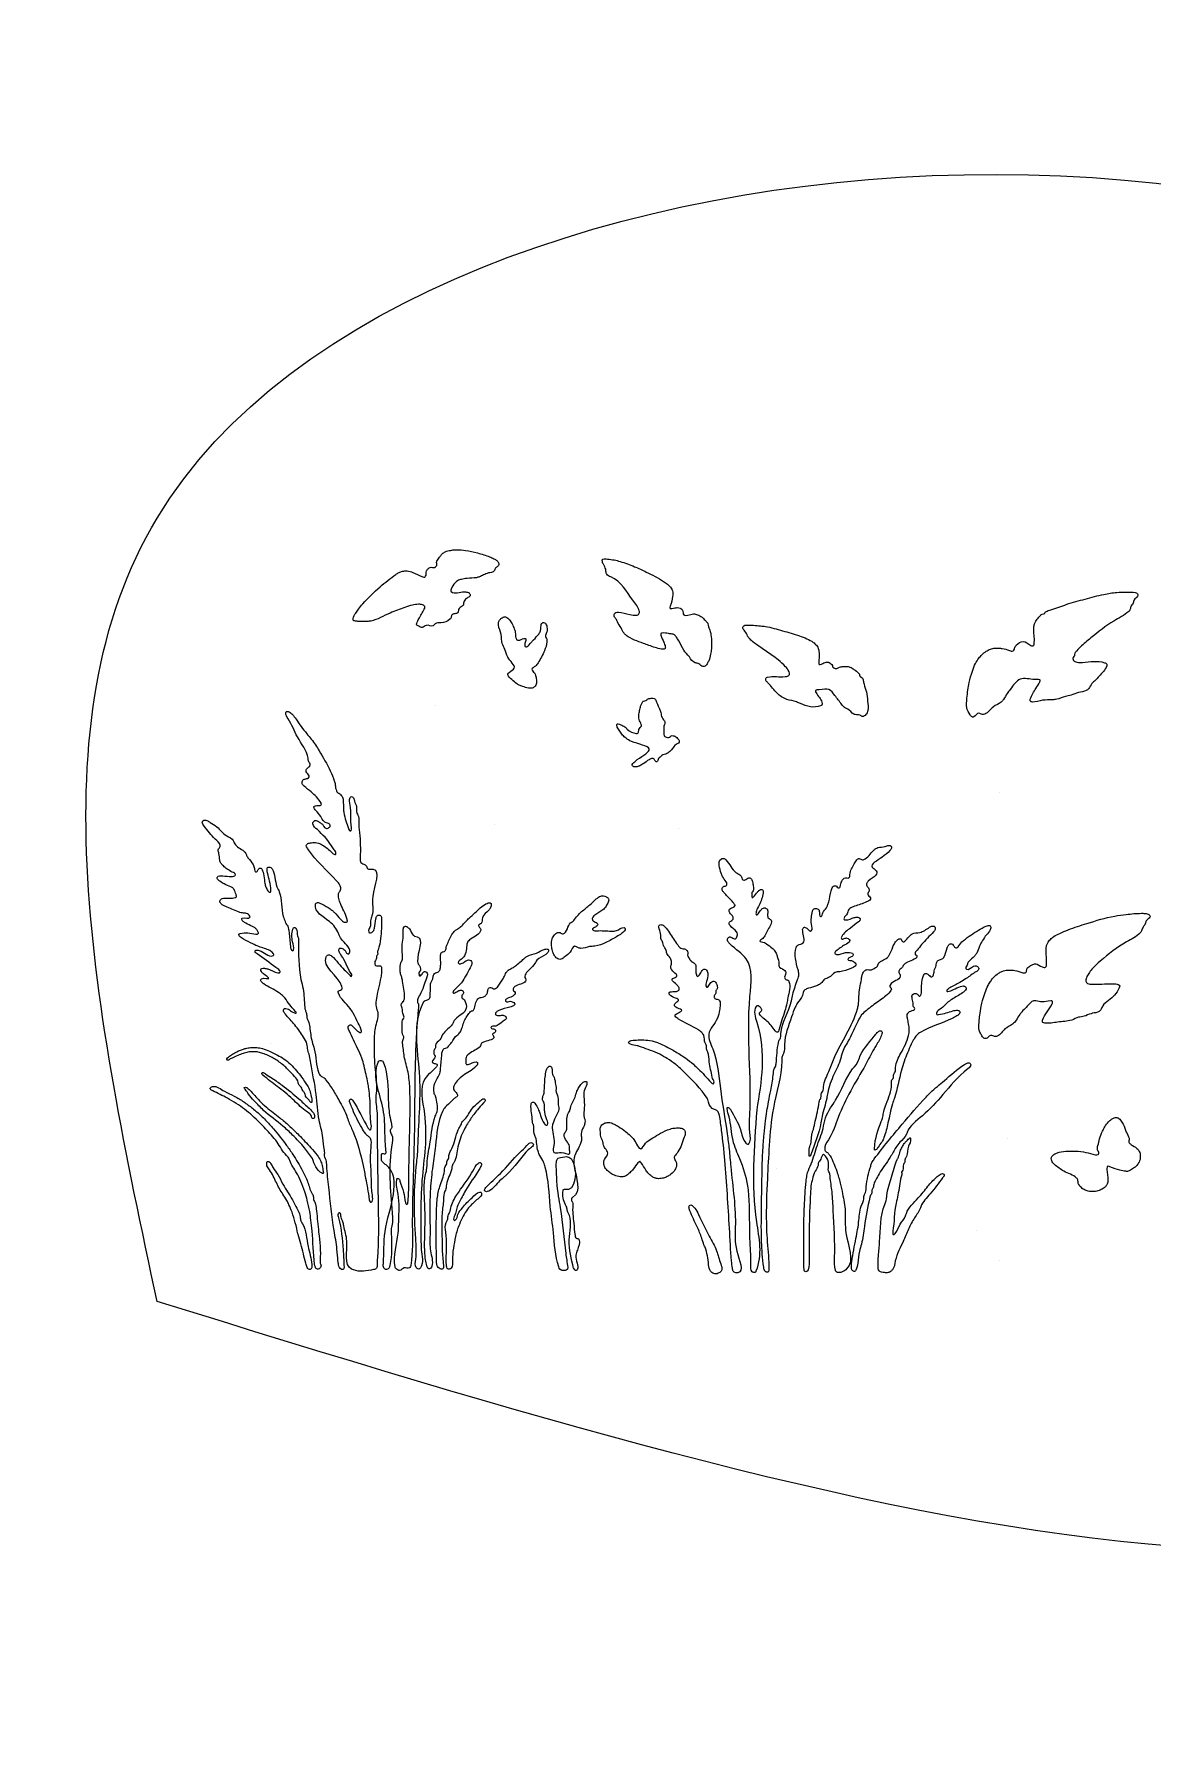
# Model space of a CAD drawing. Header units: millimetres. Extents: x -141 to 2070, y -496 to 1456.
# Drawn here: x -141 to 1143, y -496 to 1456 of the extents above; entities that cross this region are included whole.
import ezdxf

# ---------------------------------------------------------------- set-up
doc = ezdxf.new("R2010")
doc.units = ezdxf.units.MM

msp = doc.modelspace()

# ---------------------------------------------------------------- linework, layer by layer
for points in [[(320.1, 684.5), (320.1, 684.5)], [(968, 584.9), (968, 584.9)], [(387.7, 548.4), (387.7, 548.4)], [(599, 543.3), (599, 543.3)], [(130.8, 296), (130.8, 296)], [(977.5, 186.8), (977.5, 186.8)], [(711.4, 152.3), (711.4, 152.3)], [(941.4, 81.5), (941.4, 81.5)], [(968.2, 47.4), (968.2, 47.4)]]:
    msp.add_lwpolyline(points, close=True)
for points in [[(0, 0), (1900, 0), (1900, 900), (0, 900), (0, 0)], [(300.9, 784.2), (298.3, 779), (298.1, 777.7), (300.8, 775.6), (304.7, 774.2), (309.3, 776.7), (317.2, 776.3), (319.6, 778.6), (326.3, 779.7), (336.5, 783.7), (337.5, 784.8), (338.4, 788.1), (339.1, 789), (340.1, 789.6), (344.2, 790.5), (345.1, 791.2), (347.1, 796.1), (351.6, 799.7), (352.3, 803.3), (353.6, 805.8), (355.4, 807.5), (359, 809.8), (359.9, 811.2), (359.8, 812.3), (359.1, 813.4), (358.1, 814.3), (356.6, 814.8), (352.7, 815.2), (337.9, 815.6), (337.4, 816.2), (337.5, 817), (342.8, 826.1), (345, 827.9), (349.9, 829.5), (356.1, 830.7), (366.9, 831.5), (370.5, 832.5), (375.1, 834.6), (380.7, 836.9), (384.2, 837.6), (387.5, 839.7), (388.6, 842.3), (391.7, 844.7), (392.7, 846.6), (392.3, 848.7), (390.4, 851.1), (387.1, 853.3), (382.1, 855.5), (368.3, 859.9), (354.4, 862.8), (344.4, 863.5), (340, 863.3), (334.1, 862.2), (331.1, 861.2), (327.7, 858.9), (325.1, 856), (322.2, 851.5), (321.2, 849.1), (321.5, 846.2), (320.8, 844.6), (318.7, 843.3), (313.9, 843.3), (311.4, 841.8), (309.6, 839.2), (308.6, 833.1), (307.7, 832.2), (305.3, 832.4), (293.8, 837.6), (287.4, 839.3), (282.1, 838.9), (278, 837.4), (274.3, 835.2), (265, 828.3), (256.3, 821), (236.3, 801.4), (231.3, 795.4), (228.3, 790.9), (225.3, 784.4), (225.4, 782.5), (226.9, 781.8), (230.8, 781.3), (241.5, 781.2), (245.6, 781.7), (267.7, 790.9), (284.6, 797.3), (293.4, 800), (300.2, 800.9), (305.1, 800.3), (306.9, 799.3), (307.8, 797.7), (307, 795.3), (300.9, 784.2)], [(582.1, 757.3), (578.8, 765.4), (578.6, 766.8), (579.1, 767.5), (580.4, 767.9), (587.6, 767.3), (591.6, 766.7), (594.3, 765.9), (596.6, 763.2), (599.5, 758.9), (605, 748.2), (611.5, 740.4), (618.2, 733.7), (622.5, 732.4), (627.1, 729.4), (628.5, 729.3), (631.9, 732.5), (633.8, 736), (636, 743.6), (636.9, 749.7), (637.1, 756.7), (636.3, 765.8), (635.6, 769.6), (633.5, 775.2), (632.8, 778.6), (632.3, 779.6), (629.5, 782.8), (626.1, 786), (620.9, 788.9), (616.3, 789.8), (605, 788.8), (603.5, 794.1), (602.7, 795.3), (600.9, 796.5), (597.7, 797.1), (591.4, 796.1), (589.4, 796.2), (589.6, 798.9), (592.3, 809.7), (592.5, 813.3), (592.1, 816.3), (591.4, 818.1), (590, 820.4), (586.3, 824), (582, 827.1), (561.9, 838), (548.5, 844.1), (540.3, 847.3), (532, 850.1), (525.2, 851.8), (517.4, 852.9), (512.3, 852.8), (511.5, 852.1), (511.4, 851.1), (512.8, 846.9), (515.4, 841.1), (516.1, 836.5), (516.6, 835.4), (521.3, 832.4), (546.7, 805.5), (551.1, 799.5), (554, 793.4), (554.2, 791.6), (553.6, 790), (552.3, 788.9), (550.6, 788.4), (543, 789.1), (530, 791.8), (526.9, 791.3), (525.4, 790), (525, 788.4), (525.5, 786.3), (527.7, 783.5), (528.9, 780.8), (533.3, 773.7), (536.5, 767.6), (539.1, 765.2), (558.7, 756), (565.1, 753.7), (579.4, 749.4), (582.1, 749.3), (583.2, 749.8), (583.9, 750.8), (583.9, 752.3), (582.1, 757.3)], [(1066.2, 806.9), (1045, 800.9), (1026.7, 794.5), (1021, 792.4), (1020.3, 791.8), (1019.7, 790.3), (1016.9, 789.6), (1014.2, 787.4), (1010.1, 782.7), (1008.7, 780.1), (1007.5, 776.6), (1007.1, 772), (1007.8, 756.4), (1007.6, 755), (1006.5, 753.3), (1005.4, 753), (1003.6, 753.7), (994.9, 758.2), (987.1, 753.9), (985.8, 752.4), (984.4, 748.3), (983.3, 747.3), (979.2, 747.9), (970.9, 750.1), (966.6, 750.6), (962.8, 750.6), (957.3, 749.4), (952.4, 746.9), (947.7, 743.1), (944.1, 738.9), (940.3, 733), (936.6, 724), (933, 711), (931.4, 702.5), (930.4, 692.9), (930.2, 682.1), (934.1, 673.9), (936.2, 671.7), (937.2, 671.3), (938.2, 671.6), (944.1, 675.8), (948.3, 674.3), (950.8, 674.7), (960.8, 683.2), (969.7, 688.6), (972.4, 691.6), (976.6, 698.6), (980.1, 703.2), (991.7, 714.9), (1008, 714.5), (1014, 714), (1014.6, 713.7), (1014.1, 711.7), (1009.7, 704.3), (1003.2, 691.9), (1003, 690.5), (1003.3, 689.6), (1004.2, 688.9), (1005.6, 688.6), (1017.3, 690.6), (1028.4, 691.2), (1033.5, 691.8), (1043.5, 694.9), (1050.1, 696.4), (1058.5, 699.5), (1067.4, 701.9), (1069.9, 703.7), (1074, 710.1), (1077.7, 713.4), (1082.1, 718.3), (1091, 730.1), (1091.2, 732), (1090, 733.1), (1088.4, 733.8), (1063, 734.1), (1054.5, 735), (1052.9, 736.3), (1052, 738.5), (1052.3, 739.8), (1053.8, 741.7), (1054.3, 744.6), (1055.2, 746.1), (1060.5, 751.8), (1072.6, 762.2), (1099.1, 781.7), (1116.2, 792.8), (1117.6, 794.4), (1118.6, 798), (1121.3, 802.3), (1122.4, 806.2), (1126.5, 810.2), (1126.8, 812.1), (1125.5, 813.7), (1123.7, 814.4), (1113.6, 814.9), (1102.6, 814.5), (1087.6, 812.3), (1066.2, 806.9)], [(431.1, 758.5), (429.7, 757), (425.1, 752.3), (424.1, 752), (423, 752.4), (422.5, 753.1), (422.4, 754.7), (423.7, 759.2), (423.5, 761.1), (422.3, 761.8), (421.4, 761.7), (415, 759.6), (413.5, 760), (412.8, 760.7), (412.2, 762.3), (411.6, 768.4), (409.8, 774.1), (407.2, 779.7), (403.8, 784.2), (401.8, 785.9), (398.9, 786.4), (396.6, 785.5), (393.8, 783.2), (392.3, 780.2), (392.2, 777.2), (395.4, 766.1), (396.6, 755.9), (399.7, 749.1), (402.9, 740.1), (410.3, 727.6), (404.6, 722.7), (403.1, 720.8), (403.1, 720), (407.7, 714.4), (413.3, 709.4), (416.1, 707.9), (420.1, 706.5), (426.6, 704.7), (429, 704.5), (431.1, 704.7), (432.9, 705.6), (434.5, 707), (435.7, 709.1), (435.9, 714.3), (434.9, 719.1), (433.5, 722), (430.5, 726.2), (434.8, 729.9), (437.7, 733.5), (445.1, 747.6), (447.9, 757.7), (447.7, 760.9), (446.1, 764.2), (447.6, 768.4), (447.9, 774.7), (447.2, 777.5), (446.1, 779.1), (444.1, 779.9), (442.3, 779.4), (441.4, 777.8), (440.9, 772.3), (439.6, 768.5), (437.2, 765.1), (431.1, 758.5)], [(693.5, 751.4), (706.8, 742.2), (713.5, 737.1), (722, 729.2), (723.9, 727.1), (725.6, 724.4), (726.4, 721.8), (726.4, 720.3), (725.8, 719.2), (724.4, 718.5), (721.5, 717.9), (701.4, 717.3), (700.1, 716.8), (699.3, 715.6), (699.5, 713.5), (701.8, 710.6), (712.5, 698.7), (717.2, 694.7), (723.6, 691.7), (734.5, 688.7), (739.1, 686.8), (762.3, 684.3), (763.7, 685.2), (764, 687), (757.8, 698.1), (756.4, 701.8), (760.8, 702.6), (771.9, 702.9), (778.7, 696.2), (786.4, 686.1), (790.9, 681.6), (793.4, 680.6), (800.5, 674.7), (802.1, 674.2), (807.2, 673.6), (808.2, 673.3), (809.4, 672.2), (810.6, 672), (812.5, 672.6), (814.3, 674.2), (815.6, 676.3), (816.6, 679), (816.3, 689.6), (814.9, 700.2), (812.2, 709.2), (808.6, 717.5), (807.3, 718.3), (806.8, 720.5), (806.1, 721.5), (800.6, 726.1), (796, 728.7), (791.7, 729.5), (786.2, 729.2), (783.9, 728.7), (781.1, 727.2), (779, 727.3), (776.4, 728.7), (775.8, 730.6), (774.2, 732.5), (770.1, 734.6), (768.7, 734.4), (763.5, 732.3), (760.7, 731.7), (760.2, 734.9), (759.6, 750.1), (759, 751.6), (757.4, 753.9), (753.9, 757.2), (746.5, 761.3), (738, 764.6), (718.6, 770.5), (698.9, 775.4), (693.3, 776.1), (676.8, 776.9), (674, 776.2), (673.1, 774.8), (673.4, 772.2), (675.4, 770), (678.5, 764.2), (680.3, 761.7), (684.3, 757.9), (693.5, 751.4)], [(551.7, 622.6), (547.8, 619.1), (546, 616.7), (546.1, 615.4), (547.2, 614.5), (548.6, 614.1), (551.4, 614.3), (554.7, 615.5), (558.5, 617.7), (565.3, 622.4), (568.1, 623.7), (569.3, 623.9), (570.6, 623.5), (572.6, 620.6), (574.3, 620), (574.9, 620.5), (575.6, 622.6), (579, 626.3), (581.1, 627.9), (584.3, 628.7), (588, 631.1), (591.9, 634.7), (594.9, 639), (599.7, 642.7), (599.8, 644.3), (599, 645.7), (597.1, 647.8), (594.9, 649.3), (593, 649.9), (590.8, 649.9), (588.7, 648.3), (586.4, 648), (584, 648.7), (582.7, 649.9), (582.3, 651.4), (582.2, 657.5), (582.6, 661.9), (583.5, 665.3), (582.8, 667), (579.6, 672), (578.5, 677.9), (576.8, 681.6), (572.9, 690.9), (572.2, 692), (571.1, 692.7), (567.7, 693), (565, 692.6), (563.5, 692), (561.6, 690.4), (558.9, 689.8), (558.1, 689.1), (556.5, 686.2), (555.3, 682.9), (554.1, 677.5), (553.4, 671.8), (553.8, 668.6), (556.3, 662.8), (556.4, 661.6), (553.6, 656.9), (552.6, 653.2), (551.7, 652.4), (550.6, 652.4), (540.1, 657.5), (537.5, 660.1), (532.9, 662.5), (529.9, 663.7), (529, 663.5), (528.3, 662.8), (528.2, 661.3), (528.7, 659.8), (531.5, 655), (534.8, 650.6), (538.8, 647.1), (545, 643.4), (565.4, 634.7), (551.7, 622.6)], [(254.1, 108.1), (253, 201.2), (252.3, 221.3), (251.3, 231.3), (252, 242.1), (250, 273.8), (249.5, 303.1), (250.2, 311.9), (253.7, 329.5), (253.6, 331.6), (251.7, 338.7), (251.7, 345.9), (257.9, 383.2), (257.6, 384.7), (256.6, 385.5), (251, 386), (250.5, 386.6), (250.1, 388.6), (250.4, 390.5), (251.8, 393.2), (252.4, 397.5), (253.6, 399.3), (253.4, 400.5), (254, 403.9), (256.9, 416.8), (257.8, 440.3), (257.5, 442.4), (256.7, 443.5), (254.8, 443.9), (252.9, 443), (251.4, 439.6), (249.8, 429), (248.9, 426.2), (247.6, 424.5), (245.4, 423.4), (244, 423.5), (243.2, 424.8), (243.2, 427.2), (244.6, 429.6), (245.3, 437.4), (246.9, 442.9), (247.9, 465.4), (248.5, 496.5), (243.7, 496.6), (242.1, 497), (240, 500.9), (235.2, 503.5), (233.7, 505.3), (233.3, 509.7), (232.6, 538.6), (231.7, 551.5), (230.8, 558.8), (229.6, 560.9), (229.3, 562.5), (228.6, 570.2), (227.3, 573.1), (226.6, 576.5), (225.6, 578.5), (224.2, 579.7), (222.7, 579.9), (221.7, 578.8), (221.8, 570.2), (223.3, 544.1), (222.9, 541), (222, 540.5), (221, 541.1), (220, 543.2), (214.6, 561.6), (214.2, 565.5), (213.9, 575.9), (213.5, 578.3), (212.6, 580.1), (211.1, 581.9), (208.7, 583.9), (207.6, 584.3), (206.2, 586.8), (205.2, 589.8), (204.7, 594.2), (203.6, 598.1), (199.1, 609.4), (186.2, 632.7), (182.2, 639.3), (172, 652.2), (159.7, 668.9), (155.5, 674.3), (151.9, 677.3), (149.4, 677.9), (148.4, 677.2), (148, 676), (150.6, 669.4), (161.4, 648.5), (173.5, 624), (174.4, 619.9), (175.9, 616.5), (175.4, 615.1), (171.8, 611.5), (171.2, 610.1), (171.5, 608.5), (174.8, 603.7), (174.9, 602.7), (172.7, 600.9), (169.1, 599.9), (167.7, 599), (166.7, 597.1), (166.9, 594.7), (169, 592.1), (177.1, 585.3), (188.4, 572.5), (188.8, 571.1), (188.3, 570.2), (186.5, 569.6), (180.9, 569.1), (180.4, 568.7), (180.3, 567.8), (182.4, 564), (188.1, 557.1), (191.9, 551.2), (193.4, 550.1), (197.9, 548.6), (199, 547.1), (198.9, 545.8), (197.5, 544.3), (195.3, 543.4), (193.8, 543.6), (192.5, 544.5), (191, 547), (188.7, 549.2), (185.5, 551.3), (182.1, 552.7), (181.2, 552.4), (179.6, 551), (178.9, 549.7), (179, 548.7), (184.2, 542), (200.3, 523.6), (203.5, 518.9), (205.6, 514.6), (205.1, 513.5), (204.4, 513.5), (201, 515.8), (190.2, 524.3), (185.4, 526.6), (181.9, 527.1), (176.2, 526.8), (172.4, 525.3), (171.5, 523.7), (172.7, 520.9), (174, 518.9), (206.3, 483.3), (210.1, 478.3), (210.8, 476.5), (211, 474.2), (210.3, 471.9), (208.6, 468.8), (208.5, 465.8), (208.9, 462.9), (210.7, 457.2), (218, 440.1), (218.6, 437.8), (218.7, 436.7), (217.8, 435.9), (216.1, 435.7), (214.2, 436.3), (210.8, 439.1), (203.6, 447.1), (200.8, 449.7), (196.6, 452.4), (187.1, 457.6), (185.3, 458.2), (183.6, 458), (182.5, 457.3), (182, 455.9), (198, 436.4), (208.5, 422.8), (209.2, 420.9), (213.2, 414.5), (220.8, 399.8), (220, 399), (218.5, 399.7), (217.2, 400.8), (216.7, 402.6), (215.7, 403.7), (213.7, 405.1), (211.7, 405.9), (210.4, 406), (209.5, 405.5), (209.1, 404.7), (209, 402.8), (209.5, 401), (211.7, 397.6), (222.9, 376.9), (223.8, 374.3), (223.3, 373.4), (221.5, 374.7), (215, 381), (200.8, 396.8), (199, 398), (196.9, 398.2), (195.3, 397.4), (194.4, 396), (212.5, 361.7), (212.7, 359.2), (211.8, 358.2), (208.2, 356.3), (208.4, 354.1), (214.4, 345.2), (221.7, 336.6), (225.4, 331.2), (231, 319.8), (234.9, 310.6), (234.9, 309.6), (234.2, 309.1), (231.8, 309.6), (229.2, 311.5), (224.3, 316.6), (222.7, 317.7), (221.7, 317.7), (220.6, 317.1), (219.8, 316.2), (219.6, 315.2), (221, 310.4), (230.5, 290.7), (235.4, 279.6), (237.9, 270.5), (242.3, 251), (243.3, 244.6), (245, 222), (245.8, 204.9), (245.6, 197.6), (245.1, 197), (244.4, 197.2), (242.3, 199.6), (225.3, 230.2), (223.7, 232.1), (222.8, 232.5), (221.8, 232.2), (221.2, 230.8), (222.3, 226.8), (224.8, 220.6), (235.1, 199.8), (239.8, 192.6), (242, 190.2), (244.6, 188.2), (245.3, 187.1), (245.9, 177.7), (246.5, 134.3), (246.8, 126.4), (247.8, 117.7), (247.3, 115), (246, 113.9), (244.8, 114.3), (243.8, 116.9), (239.6, 141.8), (236.7, 156.1), (224.9, 195.5), (219.7, 207.9), (218.6, 211.3), (208.7, 231.6), (201.1, 244.6), (194.1, 254.3), (191, 257.4), (187.4, 259.7), (186, 262.1), (180.6, 290.3), (178.2, 298.3), (175.4, 315), (173.7, 322.3), (172.3, 325.9), (171.7, 330.9), (170.4, 334.5), (169.8, 338.2), (167.8, 359), (165.4, 369.8), (162.7, 415.1), (162.5, 417.4), (161.3, 420.2), (160.7, 426.1), (159.6, 428.5), (158.2, 429.6), (156.8, 429.2), (156, 427.7), (155.8, 413.2), (156.8, 404), (156.4, 403.2), (155.3, 403), (154, 404.5), (153.2, 408.3), (151.7, 423.9), (150.8, 429.1), (150.1, 431.2), (148.5, 433.5), (147.3, 436), (145.1, 442.3), (140.4, 470.5), (137.8, 476.3), (135.4, 487.2), (132.1, 497), (130.6, 498.4), (128.7, 498.9), (127.1, 498.4), (126.5, 497.1), (127, 492.3), (129.4, 482.9), (130.9, 471.7), (130.5, 470.2), (129.5, 470.2), (128.3, 470.6), (126.5, 473), (124.8, 477), (123.6, 481.9), (122.3, 491.4), (121.3, 494.6), (119.9, 497.2), (118.7, 497.8), (117.7, 497.6), (116.2, 496.3), (114.4, 493.6), (113.1, 493.6), (112.4, 494.8), (111.4, 499.6), (110.4, 501.9), (104.5, 509.7), (103.2, 511.7), (102.7, 513.2), (92.5, 522.3), (88.6, 526.9), (87.6, 529.4), (80.1, 534.8), (68.7, 545.2), (61.2, 550.4), (57.4, 552.5), (54.8, 553), (52.7, 552.3), (52, 550.5), (52.6, 548.4), (54.3, 546), (66.9, 531.2), (72.4, 524.1), (72.4, 522.5), (70.7, 519.8), (70.3, 518.2), (71.1, 514.5), (72, 507), (73.3, 503.5), (76.2, 500.4), (86.4, 493.3), (90, 490.2), (89.5, 489.1), (86.6, 488.3), (82.9, 488.2), (73, 489.1), (70.4, 488.5), (69.4, 487.6), (69.1, 486.3), (69.5, 485.3), (72.3, 482.7), (77.3, 479.6), (84.8, 476.2), (87.6, 474.5), (90.3, 469.1), (91.2, 465.7), (90.9, 464.5), (89.9, 464), (78, 463.4), (75, 462.8), (73.6, 462), (72.5, 460.8), (72.1, 459.8), (72.3, 458.8), (75, 455.8), (80.7, 452.9), (95.3, 447), (98.3, 446.3), (102.7, 445.8), (105, 444.4), (106.7, 442.7), (106.8, 441.4), (98, 440.3), (97.3, 439.5), (97.3, 438.7), (99, 436.6), (102, 434.4), (109.8, 430.8), (112.6, 429.1), (114.9, 426.5), (116.4, 423.6), (116.3, 422.8), (115.6, 422.1), (113.5, 422), (95.6, 422.7), (94.5, 422.2), (94, 421.4), (94.3, 420.2), (95.1, 419.2), (99.5, 416.2), (109.9, 410.7), (116.9, 407.7), (129.5, 403.1), (131.6, 401.8), (133.6, 399.9), (134.2, 398.5), (134, 397.7), (133.4, 397.3), (117.5, 403.3), (114.5, 403.6), (113, 403.2), (112.6, 402.5), (112.9, 401), (114.9, 399.3), (136.5, 383.8), (140.8, 380.3), (141.5, 379.1), (141.2, 378.1), (140.7, 377.6), (138.7, 377.5), (127.4, 382), (123.3, 382.8), (120.4, 382.5), (119.3, 381.2), (119.9, 379.1), (122.4, 376.4), (128.5, 371), (120.2, 370.8), (119.1, 369.8), (119.1, 368.3), (120.3, 366.8), (122.7, 364.9), (139.7, 354.9), (144.2, 351.5), (146.7, 348.8), (152.5, 340.7), (159, 333.2), (159.8, 331.3), (159.5, 331), (158.6, 331.2), (155.9, 332.4), (150.9, 335.7), (148, 336.6), (146.5, 336.4), (145.8, 335.8), (145.3, 335), (145.4, 333.5), (147.5, 329.9), (158.2, 317.7), (163.7, 310.5), (168.3, 303.6), (172.3, 295.9), (173.3, 289), (175.2, 282.3), (176.8, 273.9), (182.8, 237.8), (186.3, 208.5), (190.6, 188), (192.3, 173.9), (192.6, 170.6), (192.3, 168.9), (194.2, 162.4), (195.1, 155.8), (197.3, 131.1), (203.5, 81.5), (206.7, 59.9), (207.9, 46.4), (208.6, 42.2), (209.7, 39.1), (211.5, 37), (212.5, 36.6), (213.7, 36.7), (214.5, 37.9), (214.8, 41.3), (213.8, 59.2), (208.4, 96.1), (208.4, 101.2), (209.4, 102), (210.2, 101.7), (210.8, 101), (211.4, 96.7), (213.5, 91.4), (214.5, 86.9), (218.1, 69.2), (223.5, 37.1), (225.6, 36.2), (248.8, 36.6), (250.8, 37.2), (252, 38.2), (252.8, 42.7), (253.2, 50.2), (254.1, 108.1)], [(688.9, 220.2), (689.1, 320.7), (688.4, 338.8), (689.1, 339.5), (690.4, 339.5), (694.4, 335.9), (694.8, 334.7), (692.4, 332), (692, 331), (692.2, 330.1), (696.3, 325.6), (706.7, 315.5), (711.4, 309.6), (712.3, 309.2), (713, 309.4), (713.8, 310.3), (714.7, 312.9), (721.2, 333.7), (723.6, 342.8), (724.6, 348.7), (725.9, 367.6), (725.4, 368.6), (722.3, 370), (721.2, 371.4), (721.1, 373.8), (722.3, 377.1), (721.8, 379.2), (720.2, 381), (714.2, 385.4), (714.3, 387.5), (712.5, 396.1), (711.2, 400.1), (709.8, 402.6), (706.8, 405.8), (700, 410.9), (697.7, 412.2), (692.5, 414.1), (696, 417.1), (698.5, 420.9), (705, 433), (705.9, 436), (705.4, 437.9), (702.2, 440.6), (701.5, 441.6), (701.6, 448.5), (701.1, 450.4), (699.9, 451.6), (697.4, 452.1), (695.7, 451.4), (693.1, 449), (689.3, 444.2), (688.6, 444), (688.1, 444.6), (688.1, 446.4), (688.6, 448.6), (691.7, 455.2), (696.3, 469.6), (696.1, 472.4), (694.7, 473.2), (692.2, 472.5), (689.7, 470.3), (684.9, 464.5), (684.2, 464), (683.5, 464.2), (683.1, 465.8), (683.1, 468.2), (683.3, 469.7), (684.8, 471.6), (684.9, 477.3), (684.1, 482.3), (682.1, 486), (681.1, 486.7), (679.9, 486.8), (675, 484.1), (673.1, 484.2), (672.2, 485.3), (671.6, 487.7), (668.3, 490.9), (665, 492.9), (653.5, 507.3), (650.8, 509), (648.9, 508.8), (647.9, 508.2), (648.2, 491.9), (649.6, 488.3), (653.9, 482), (654.7, 479.6), (654, 478), (650.8, 476.6), (649.5, 475.4), (649.1, 473.8), (649.3, 472.5), (651.1, 469.8), (659.6, 460.9), (663.5, 456.2), (664, 455.2), (663.8, 454.4), (658.6, 451.5), (657.2, 449.9), (657.3, 447.9), (660.9, 443), (662, 440.2), (661.1, 438.3), (657.6, 435.7), (657.3, 433.9), (658.6, 431.5), (665.6, 424.7), (666.8, 422.1), (665.7, 417.9), (664.7, 416.7), (663.4, 416.5), (659.2, 418.6), (657.7, 418.7), (655.8, 417.2), (655.2, 415.6), (655.3, 414.5), (656.4, 412.6), (658.5, 410.3), (676.9, 393.5), (681.1, 350.4), (681, 214.9), (680.9, 195), (680.3, 181.7), (679.7, 180.9), (678.8, 180.5), (677.6, 180.9), (676.4, 182), (670.1, 197.5), (658.6, 220.6), (657.6, 222), (656.1, 222.8), (655.3, 222.7), (655.1, 221.8), (657.1, 212), (661.7, 184.9), (669.4, 163.9), (678.8, 132.8), (679.8, 123.8), (680.5, 111.4), (681.3, 67.7), (682.2, 40.6), (683.1, 34.6), (683.9, 33.8), (685.7, 33.4), (687.4, 33.6), (688, 34.6), (688.6, 91.6), (688.9, 220.2)], [(697.4, 192), (696, 174), (695.1, 150.2), (694.4, 109), (694.4, 72.3), (695.3, 54.5), (696.9, 39.2), (697.8, 35.7), (699.2, 34), (700.9, 33.5), (701.8, 33.8), (702.4, 34.5), (703, 37.8), (702.8, 45), (700.5, 76.2), (700, 90.2), (701.1, 141.1), (703.3, 179.2), (708, 222), (717.6, 276.5), (718.1, 281.4), (719.6, 284.9), (720.8, 295.3), (728.9, 326.9), (733.2, 338.2), (735.8, 342.9), (741.3, 351.4), (744.2, 358), (746.2, 359), (755.4, 361.7), (759.8, 363.7), (763.8, 366.5), (766.9, 370.1), (771.5, 372), (778.9, 377.8), (784.3, 378.8), (796.9, 382.5), (800.7, 384.3), (802.8, 386.3), (802.8, 388), (800.8, 389.9), (797.6, 391.6), (794.4, 392.1), (793.6, 392.9), (794.5, 394.4), (799.5, 397.2), (799.8, 398.7), (798.9, 400), (795.5, 400.8), (790.9, 400.8), (781.2, 398.4), (779.7, 398.9), (778.7, 400.2), (778.7, 401), (779.9, 402.4), (790.2, 409.6), (795.7, 414.5), (795.7, 415.3), (795.1, 416), (792.5, 417.5), (791.2, 417.5), (787.7, 416.2), (786.6, 416.3), (786, 417.6), (786.5, 419.2), (796.5, 428.9), (805.7, 436.1), (807.9, 438.7), (807.9, 439.6), (807.4, 440.5), (805.1, 441.4), (800.8, 441), (790.9, 438.3), (789.2, 438.8), (789.2, 440.4), (792.8, 445.3), (794.6, 450.1), (795.9, 451.5), (801.3, 454), (815, 458.9), (817.7, 460.3), (819.6, 462.3), (819.5, 463.7), (816.4, 467.7), (816.5, 468.7), (817.7, 470.7), (817.9, 473.2), (817.3, 475), (815.3, 477.5), (815.1, 479.7), (817.1, 482.8), (825.7, 489.8), (826.9, 492.4), (826.8, 493.6), (825.5, 495.5), (821.5, 498.9), (832.8, 510.2), (841.8, 518), (843.7, 520.9), (843.2, 522.9), (840.8, 523.9), (836.4, 522.5), (827.9, 521.4), (825.8, 520.3), (823.2, 518.2), (811.8, 507.6), (810.3, 507.3), (806.4, 508.8), (805.4, 508.6), (804, 507.5), (801, 502.6), (795.9, 490.3), (794.8, 486.7), (793.9, 486.4), (790.8, 486.6), (788.2, 485.1), (786.5, 482.6), (784.8, 476.5), (783.8, 475.2), (782.5, 475.2), (780.5, 477), (779.3, 477.5), (778, 477.5), (776.4, 476.3), (774.4, 471.7), (771.6, 458.9), (770.4, 455.1), (768.9, 452.1), (764.7, 446.4), (762.8, 442.2), (762, 442.1), (761.3, 443.1), (760.8, 448.5), (760, 450.2), (758.5, 451.2), (756.5, 451.6), (754.8, 451.2), (753.8, 450.4), (753.1, 448.2), (751.7, 433.3), (751.5, 425.8), (750.8, 425.5), (749.6, 425.8), (746.3, 428.8), (744.7, 429.7), (743.2, 429.8), (742.1, 428.8), (741.7, 425.9), (742.2, 412), (736.1, 409.2), (734.7, 408), (734.2, 406.8), (736.4, 381), (737.3, 375.7), (735.9, 369.8), (730.4, 352.8), (728.8, 345.3), (716.7, 307.4), (715.7, 301.7), (714.8, 300.1), (714, 297.6), (712.2, 285.7), (711.2, 273.1), (710.7, 270.4), (709.5, 268.1), (707.8, 259.9), (705, 242.5), (702.5, 229.5), (698.9, 207.4), (697.4, 192)], [(303.4, 59.7), (304.4, 139.1), (307.2, 215.7), (308, 256.2), (320.1, 268.4), (321.9, 271), (321.9, 272.1), (321.4, 272.6), (317.5, 273.7), (316.5, 274.4), (316.2, 275.1), (319.5, 280.9), (319.4, 281.8), (318.3, 283.7), (318.1, 287.2), (318.3, 288.7), (319.6, 290.6), (320.1, 294.4), (320.8, 296.2), (325.9, 302), (327.7, 306), (329.3, 308.3), (339, 318.1), (339.8, 319.3), (340.4, 321.1), (342.8, 324.3), (355.2, 336.8), (353.7, 345.5), (352.8, 347), (350.7, 348.4), (350.1, 349.9), (350.3, 351.7), (351.5, 353), (352, 354), (351.9, 355.2), (351.2, 356.7), (349.9, 357.5), (348.2, 357.6), (346.6, 357.1), (342.1, 354.5), (340.7, 354.2), (340.2, 354.6), (343.2, 359.4), (356.2, 376.9), (360.9, 385.7), (361.6, 387.6), (361.8, 389.6), (360.6, 391.6), (357.9, 392.3), (355.8, 391.7), (351.8, 389.2), (349.5, 388.3), (346.6, 388.1), (346, 389.1), (351.5, 394.6), (353.1, 397.2), (355.5, 405.1), (356.5, 412.3), (360.2, 416.2), (371.8, 426.7), (371.7, 428.2), (369.5, 431.2), (369.4, 431.9), (372.4, 434.3), (373.8, 440.8), (381.4, 449.9), (383.4, 453.3), (384, 455.7), (383.7, 457.2), (382.7, 457.9), (380.4, 457.8), (377.9, 456.8), (365.1, 446.3), (358.7, 440.5), (350.1, 431.7), (346, 428.3), (342.8, 426.4), (339.8, 423.1), (336.4, 417), (333.6, 411), (332.2, 407.3), (331.5, 403.5), (330.6, 402.6), (327.1, 401), (326.2, 399.9), (325.8, 398.1), (325.9, 387.1), (325.3, 382.4), (324.8, 380.7), (323.6, 378.9), (322.7, 378.2), (319.9, 377.5), (318.1, 375.7), (317.2, 373.7), (316.6, 369.7), (314.8, 366.9), (314.1, 362.8), (313.9, 351.2), (313.5, 348.7), (312.1, 347.3), (307, 344.9), (305.8, 343), (301.5, 262.9), (299.9, 181.4), (299.3, 169), (298.3, 160.2), (297.2, 72.1), (297.2, 48.4), (297.8, 38.9), (298.9, 37.7), (300.3, 37.2), (301.7, 37.6), (302.6, 38.7), (303.4, 59.7)], [(521.9, 425.4), (505.1, 425.9), (500.9, 426.5), (500.2, 427.2), (500.3, 427.9), (501.5, 429), (505.6, 431.5), (506.4, 433), (505.6, 434.5), (501, 437.1), (500.3, 438.1), (513.2, 450.7), (516.5, 455.1), (518.7, 459.9), (518.8, 462.4), (517.6, 463.9), (511.2, 465.9), (509.9, 465.7), (504.6, 462.4), (497.3, 455.7), (487.8, 447.9), (478.7, 437.5), (477.4, 436.1), (476.6, 435.8), (468, 423), (466.5, 422.3), (463, 423.7), (460.6, 423.8), (458.2, 422.7), (456.5, 421.1), (453.9, 416.5), (453.1, 413.2), (453.4, 407.1), (454.7, 401.3), (456.5, 397.6), (459.4, 394.2), (461.7, 393.1), (464, 393.2), (468.9, 396.3), (474.5, 401.1), (479.4, 408), (484.8, 406), (487, 405.6), (496.9, 407.6), (503.1, 408.2), (515.5, 412.2), (522.2, 415.7), (533.7, 422.7), (537.2, 425.9), (537.9, 427.9), (537.5, 429.1), (536.5, 429.5), (527.9, 426), (521.9, 425.4)], [(289.2, 147.5), (288.5, 117.5), (288.2, 113.8), (287.5, 111.7), (286.4, 111.7), (285.5, 113.3), (283.2, 125.7), (279.1, 138.2), (277.1, 141.3), (276, 141.3), (275.4, 139.9), (276.9, 123.3), (277.7, 91.8), (277, 78.6), (273.5, 39.7), (274, 38.2), (274.8, 37.4), (276.9, 36), (278.6, 35.6), (284.1, 38.5), (289.9, 38.5), (290.6, 39.1), (291.4, 41.4), (293.3, 87.1), (294.1, 136.7), (295.6, 197.9), (296.4, 266.2), (299.1, 323.5), (300.5, 339.6), (300.3, 341.9), (299.3, 343.4), (299.1, 345.1), (299.6, 347.7), (303.1, 354.4), (306.9, 364.2), (310.4, 373.9), (310.7, 376), (309.4, 378.1), (308.3, 378.8), (307.3, 378.9), (306, 378.2), (302.5, 374.2), (301.7, 374), (301.3, 374.6), (301.2, 378.4), (302.6, 380.3), (302.7, 382.2), (302, 385), (300, 387.7), (299.3, 390.6), (299, 419), (295.9, 419.8), (294.2, 420.9), (290, 427.9), (287, 430.6), (285.6, 431.1), (284.6, 430.9), (283.3, 429.3), (282.9, 427.9), (282.8, 417.5), (281.5, 408.2), (282.1, 394.8), (281.9, 393.1), (280.1, 389), (279.4, 381), (279.8, 376.3), (281.1, 372.4), (282, 368), (284.3, 349.7), (283.7, 346), (282.9, 344.4), (281, 342.4), (280.6, 341.3), (281.7, 336.8), (282.3, 331.2), (283.8, 326.5), (283.5, 325.3), (282.1, 323.1), (281.7, 320), (281.8, 308.4), (282.1, 306.9), (283.6, 304), (282.4, 299.9), (282.3, 295.2), (284.4, 279.6), (288.8, 261), (289.9, 251.8), (290.4, 202.6), (289.2, 147.5)], [(657.6, 84), (660, 46.6), (661, 38.1), (662, 34.8), (663, 33.7), (667.1, 32.9), (666.1, 57.9), (664.3, 85.4), (659.1, 155), (657.2, 174.8), (655, 192.6), (647.2, 244.7), (638.3, 290.2), (633.9, 307), (643.7, 325.3), (646.3, 334.8), (646.9, 340.5), (646.3, 345.5), (645.5, 346.4), (641.5, 347.8), (640.5, 348.7), (640, 349.9), (640.2, 351.2), (641.8, 354), (642.1, 356.8), (642.6, 358.1), (643.5, 359.2), (643.5, 362.1), (642.5, 365.8), (640.7, 367.5), (638.8, 367.8), (637.3, 367.2), (635.3, 365.4), (632.1, 361.2), (631.5, 361.1), (631.1, 361.4), (631.3, 367.7), (632.9, 376.1), (632.5, 378.4), (631.3, 380.5), (629.4, 381.8), (627.3, 381.2), (625.3, 379), (622.2, 373.9), (621.1, 373.4), (620.3, 373.9), (619.6, 375.3), (618.9, 385.1), (618.5, 387), (617.6, 388.2), (613.7, 390.9), (611.4, 393.8), (609.5, 398), (609.7, 401.2), (608.9, 403), (606.1, 405.2), (602.8, 405.3), (600.5, 406.8), (598.1, 409.6), (588.7, 423.5), (583.5, 430.3), (580.4, 432.6), (578.6, 432.9), (577.2, 432.5), (576.3, 431.4), (576.3, 429.9), (578.5, 422.8), (579.5, 415), (580.7, 413.2), (582.3, 407.8), (584.6, 404.4), (585.6, 399.9), (589.3, 394.9), (590.9, 391.1), (591.2, 388.4), (590.2, 384.6), (590.3, 382.7), (591.4, 380.8), (596.2, 376.1), (597.1, 374.7), (597.1, 373.7), (596.4, 372.8), (592.3, 370.9), (591.8, 370.2), (591.8, 369.2), (592.8, 367.7), (598.2, 362.7), (599.4, 361), (599.9, 359.5), (599.7, 358.1), (598.3, 356.7), (595.4, 356), (589.5, 355.6), (588.6, 355.2), (588.2, 354.2), (588.3, 353.1), (589, 352.1), (599.1, 345.7), (595.1, 342.2), (594.6, 341.2), (594.6, 339.8), (596, 338.2), (601.2, 335.6), (603, 334.3), (601.8, 333.1), (596.4, 330.2), (595.3, 329.1), (595.3, 327.9), (597.2, 325.7), (599.1, 324.4), (622, 311.9), (625.7, 309), (627.6, 306.5), (628.7, 303.2), (629.3, 297.8), (630.8, 294.8), (631.3, 289.7), (632.7, 286.5), (634.3, 275.3), (637.9, 257.6), (638.7, 254.9), (639.8, 253.5), (639.8, 251.2), (639.4, 250.3), (638.7, 250), (636.8, 251.2), (621.6, 267.4), (616.1, 272.5), (607.3, 279.5), (594.4, 287.7), (581.9, 294.3), (576.4, 296.8), (571, 298.7), (561.5, 300.3), (552.9, 300.4), (544.8, 299.8), (542.2, 298.7), (541.7, 297.5), (542.4, 296.3), (544, 295.4), (551.6, 293.8), (556.5, 292.2), (566.7, 288.4), (577.5, 283.9), (586.1, 279), (595.8, 272.3), (600, 268.8), (605.8, 263.2), (631.9, 233.5), (632.7, 232.1), (633.5, 229.1), (640.3, 220.5), (643.1, 219.5), (644.7, 217.8), (646, 213.7), (648.6, 196.5), (652.2, 162.3), (657.6, 84)], [(794.1, 299.4), (803.7, 318.7), (809.4, 329.1), (815, 334.4), (828.8, 344.7), (842.2, 356), (843.6, 358.6), (843.2, 360), (841.7, 362.3), (842.1, 363.5), (853.8, 373.8), (853.8, 374.7), (852.2, 378.2), (852.4, 380.3), (855.5, 383.1), (857.9, 386.8), (859.4, 388.1), (862.2, 389.8), (869.8, 393.1), (872.6, 395.1), (873, 396.1), (872.8, 397.3), (872.3, 397.9), (871.3, 398.3), (870.9, 399.2), (873.1, 403.6), (878.2, 409.9), (892.1, 424.7), (893.8, 427.2), (893.9, 429.4), (892.8, 431), (890.7, 431.2), (887.4, 429.8), (876.1, 423.9), (867.4, 422.3), (865.4, 420.7), (859.8, 414.6), (857.9, 413.3), (856.5, 413.5), (855.2, 415.6), (854.3, 416.4), (852.9, 416.6), (851.6, 416.2), (849.2, 414), (847.7, 412), (845.3, 407.3), (841, 397.7), (839, 395.1), (833.2, 391.8), (830.5, 389.9), (828.3, 387.6), (827.5, 385), (825.4, 383.6), (819.2, 380.8), (815.8, 381.3), (814.1, 380.8), (812.6, 379.7), (811.4, 378.2), (809.8, 373.9), (809.1, 369.9), (806.3, 350.5), (805.7, 340.6), (804.6, 336), (778, 279.6), (771.7, 264.1), (765.7, 246.6), (764.8, 241.7), (763.4, 239.3), (762.7, 234), (762.4, 232.9), (761.5, 231.9), (760.7, 229.2), (756.2, 207.2), (754, 197.7), (752.8, 194.2), (750.4, 179.4), (749.4, 176.8), (749.1, 168.6), (749.5, 166.6), (750.4, 167.2), (751.5, 169.4), (762.7, 205.2), (764, 212.6), (769.3, 233.2), (770.5, 239.7), (777.6, 260.8), (785.5, 279.5), (786.7, 284.2), (794.1, 299.4)], [(924.4, 413), (916.7, 406.5), (914.7, 409.4), (912.7, 410.8), (911.1, 410.8), (909.6, 409.6), (907.7, 406.4), (903.3, 394.7), (901.9, 393.5), (898, 392.2), (895.7, 389.7), (894.7, 384.6), (893.2, 381.3), (892.1, 375.4), (891, 373.3), (889.3, 373), (885.4, 376.1), (883.8, 376.7), (882.4, 376.6), (881.3, 375.7), (880.2, 373.4), (879.5, 370.9), (878, 354.7), (877.2, 351.3), (876.4, 350.7), (875.5, 350.9), (873, 353.3), (870.8, 353.9), (868.7, 353.2), (867.5, 351.5), (867.3, 349.2), (868.6, 343.2), (869.1, 338.4), (870.5, 336.3), (868.9, 334.8), (863.3, 332.1), (862.3, 330.8), (862.1, 325.3), (863.3, 318.9), (864.1, 311.9), (863.3, 305.5), (854.5, 285.2), (848.5, 268.9), (847.8, 263.9), (846.3, 261.2), (845.5, 256.3), (844.3, 254.5), (843.8, 249.8), (837.5, 226.8), (834.8, 218.1), (833.7, 211.9), (832, 206.9), (824.1, 175.3), (824.3, 174.1), (825.4, 174.1), (828.4, 177.3), (832.6, 183.1), (835.1, 188.3), (839.7, 205.1), (844.9, 227.1), (847, 233.6), (855.3, 265.7), (862, 285.5), (866.5, 295.5), (869.6, 301.5), (872.4, 305.7), (877.3, 309.4), (913.5, 325.1), (918.9, 328.1), (921.4, 330.1), (922.4, 331.6), (922.4, 332.9), (921.3, 334.1), (919.6, 334.5), (914.2, 333.8), (897.8, 329.5), (895.9, 329.7), (895.6, 331.3), (900.6, 336.6), (907.7, 343), (912.9, 347), (925.1, 354.4), (927.7, 356.5), (929.5, 358.8), (929.5, 360.2), (928.7, 361.4), (927.5, 362.2), (925.9, 362.4), (923.1, 361.8), (914.9, 358.2), (908.3, 356.1), (907.6, 356.2), (907.1, 356.8), (908, 358.3), (910.7, 360.2), (922.3, 366.4), (929.5, 370.9), (940.7, 378.7), (943.7, 381.3), (944, 382.7), (943.8, 383.4), (942.6, 384.7), (941, 385.4), (937.8, 385), (929.8, 381.8), (929.1, 382.5), (929.2, 384.1), (930.6, 386.3), (931.1, 388.4), (931.9, 389.7), (939.4, 397.1), (941.6, 400), (944.9, 408), (952.7, 421), (957, 427), (957.7, 429.2), (957.5, 430.9), (956.3, 431.8), (954.6, 431.9), (950.3, 430.2), (932.8, 419.5), (924.4, 413)], [(959.1, 305.6), (963.2, 304.3), (965.2, 304.8), (974.1, 313), (982.6, 318.5), (987, 323.1), (991, 329.7), (993.6, 332.8), (1003.3, 342.9), (1006.9, 345.4), (1009.7, 345.4), (1016.6, 344.1), (1026.6, 345.3), (1028.7, 344.6), (1028.8, 343.5), (1028.4, 342.2), (1017.3, 323.1), (1017.2, 321.3), (1017.6, 320.5), (1019.7, 319.7), (1034.6, 320.9), (1050.7, 323.3), (1058.6, 326.4), (1065.1, 327.6), (1072.9, 330.6), (1080.4, 332.3), (1082.2, 333.2), (1084.6, 335.9), (1086.4, 339.6), (1092.9, 345.6), (1105.4, 360.2), (1105.9, 362.3), (1104.1, 364.3), (1101.4, 364.8), (1075.4, 364.4), (1070.3, 364.9), (1067.9, 366.3), (1067.1, 368.1), (1067.2, 370.5), (1068.3, 373.3), (1071.1, 378), (1074.9, 382.8), (1083.5, 390.9), (1113.7, 413), (1129.5, 423.5), (1130.6, 425), (1132, 428.9), (1135.3, 433.9), (1136.4, 437.4), (1140.5, 441.5), (1140.7, 442.8), (1140.2, 443.9), (1138.5, 444.9), (1136.3, 445.5), (1131, 445.9), (1113.4, 444.6), (1100.1, 442.8), (1068.2, 434.2), (1046.5, 426.9), (1037, 422.9), (1030.3, 419.4), (1026.2, 415.8), (1023.2, 411.8), (1021.9, 408.8), (1021.3, 405), (1021.8, 387.1), (1021.6, 385.7), (1020.7, 384), (1019.2, 383.8), (1010.9, 387.4), (1007.9, 387.8), (1004.6, 386.4), (1000.5, 383.6), (999.2, 381.8), (998.5, 378.4), (997.2, 377.5), (994.6, 377.6), (985.5, 380.2), (978.8, 380.7), (972.5, 379.7), (968.6, 378.1), (965, 375.9), (960.2, 371.4), (957.4, 367.5), (954.7, 362.9), (951.3, 354.9), (948.4, 345.8), (946.8, 339.2), (945.1, 328.7), (944.4, 321.5), (944.1, 315.2), (944.5, 311.8), (946.4, 307.2), (949.1, 303.2), (950.8, 302.1), (952.5, 302), (954.3, 303.1), (956.7, 305.3), (957.9, 305.7), (959.1, 305.6)], [(307.4, 67.1), (308.5, 47.9), (310, 41.1), (311.1, 38.4), (311.9, 37.7), (313, 37.5), (314.7, 38.2), (315.8, 40.4), (314.2, 58), (313.6, 76.5), (313.4, 104.4), (314.1, 129.3), (316.7, 155.8), (319.8, 178.7), (328, 218.3), (329.5, 221.1), (332.7, 224.8), (340.6, 232.3), (343.6, 234.8), (344.8, 235.4), (345, 236.9), (344.4, 238.9), (341, 243.1), (340.4, 245.4), (340.9, 247.2), (344.9, 253.5), (349.7, 258), (364.3, 268.1), (366.6, 270.4), (368.3, 273.1), (368.1, 274.5), (366.8, 275.1), (357.3, 272.3), (355.5, 272.4), (354.8, 273.4), (354.6, 275.2), (354.9, 279.1), (355.7, 281.6), (357.2, 283.3), (370, 291.8), (371.7, 293.7), (372.3, 296), (373.7, 297.2), (376.2, 298.4), (384, 300.7), (386.4, 302.3), (386.8, 303.8), (385.5, 306.8), (388.6, 309.4), (389, 311), (388.4, 312.2), (387.5, 312.8), (383.7, 314.2), (383.7, 315.2), (384.5, 315.8), (389.1, 316.4), (392, 317.6), (399.1, 323), (401.3, 325.4), (400.3, 327.3), (398.4, 328.6), (396.7, 328.8), (392.2, 328.4), (389.8, 328.8), (388.9, 329.8), (389, 331.1), (389.9, 332.4), (392.7, 334.1), (405.4, 338.2), (410.6, 340.6), (411, 341.2), (410.8, 342.3), (408.8, 344), (405.7, 344.8), (400.8, 344.8), (400.2, 345.6), (401.2, 347.1), (410.8, 352.5), (411.6, 353.9), (410.5, 356), (409.1, 358.1), (409.2, 359), (421.3, 366), (423.3, 367.8), (423.7, 369.6), (422.6, 372.3), (422.6, 373.8), (423.7, 376.5), (425.6, 379.1), (433, 386.7), (436.5, 392.1), (446.6, 398.6), (449.3, 401.6), (449.7, 403.5), (449.3, 404.3), (448.3, 404.8), (444.8, 404.5), (435.8, 400.2), (425.6, 396.7), (422.4, 394.6), (418.3, 390.8), (412.8, 386.3), (408.1, 383.1), (403.4, 380.4), (401.2, 377.9), (398.5, 372.5), (395.8, 368.1), (388.8, 359.5), (387.5, 359.1), (383.5, 360.6), (381.7, 360.2), (380.4, 358.8), (379.6, 354.7), (377.8, 351.8), (375.3, 350), (369.8, 348.5), (368.6, 347.6), (364, 335.3), (363.1, 334.1), (361.3, 333.7), (360.3, 333), (356.7, 328.5), (353.5, 323.5), (352.3, 320.5), (350.3, 313.8), (348.2, 309.5), (346.6, 307.5), (342, 303.2), (339, 298.4), (335.8, 294.4), (332.7, 291.3), (329.8, 290.5), (327.9, 287.6), (327, 283), (325.8, 267.2), (325.2, 263.4), (324.1, 260.3), (319.5, 251.6), (318.3, 247.6), (318.2, 240.1), (318.6, 237.9), (319.7, 236.8), (320.1, 235.7), (321.8, 218.3), (319.7, 212.7), (313.9, 183.3), (310.5, 161.3), (309.7, 150.9), (308.6, 146), (307.6, 111.9), (307.4, 67.1)], [(814, 271.9), (823.7, 290.3), (826.9, 295.5), (832.8, 307.6), (833, 309.5), (832.4, 310.5), (831.4, 310.9), (830, 310.7), (827.3, 308.8), (823.9, 304.6), (806.4, 278.8), (805.9, 277.2), (799.1, 267.1), (779.5, 231.3), (777.3, 227.9), (766.3, 204.7), (765.8, 201.6), (758.6, 179.7), (751.4, 158), (747.4, 148), (746.6, 144.8), (745.6, 137.8), (743.7, 109.5), (742.9, 80.5), (742.9, 46.6), (743.3, 36.8), (743.9, 34.9), (744.6, 34.3), (746, 34.3), (747.1, 35), (748.3, 37.6), (749.1, 47.6), (750, 110), (750.6, 123.4), (751.6, 135.2), (752.8, 140.3), (756.1, 149.5), (759.3, 156.3), (760.2, 160.4), (761.8, 162.2), (764.4, 168), (765.1, 168.7), (766.2, 168.3), (771.3, 153.4), (771.2, 150.2), (772.4, 147.6), (773.2, 143.6), (775.4, 125.9), (776.9, 104.3), (778.3, 50.5), (779.3, 35.9), (779.9, 34.6), (781.1, 33.6), (782.7, 33.1), (784.6, 33.2), (787.9, 34.3), (792.2, 37.3), (791.4, 78.9), (790.5, 103.6), (787.5, 123.8), (784.8, 135.9), (780.8, 149.6), (773.1, 167.4), (770.9, 170.4), (767.7, 173.1), (767, 174.8), (771.2, 185.7), (782.6, 211.5), (814, 271.9)], [(83.5, 278.3), (84.2, 278.6), (93, 282.7), (98.9, 284.9), (104.4, 286.4), (109.6, 286.9), (114.9, 286.6), (120.3, 285.4), (126, 283.2), (132.1, 280.2), (137.6, 277), (143.1, 273), (147.9, 269), (151.9, 264.8), (162.3, 251.3), (163.2, 248.5), (166.3, 245.1), (167.4, 242.2), (169.5, 239.8), (170.7, 235.9), (174.7, 231.1), (177.1, 228.6), (177.6, 228.6), (177.9, 229.7), (177.2, 235.6), (175.5, 242.4), (172.7, 247.8), (166.1, 257.6), (160.3, 265), (153.3, 272.5), (146, 278.5), (138.5, 283), (129.2, 287.5), (121.2, 290.5), (114.5, 291.7), (107.4, 291.7), (101.9, 290.7), (98.3, 289.6), (89.4, 285.7), (84.4, 282.5), (80.2, 278.6), (80, 278), (80.5, 277.3), (83.5, 278.3)], [(270, 102), (270, 182.4), (269.7, 191.2), (268.5, 193.3), (268, 195.6), (268.3, 197.5), (269.5, 199), (269.7, 200.5), (267.7, 211.5), (265.7, 231.3), (260.2, 274.2), (259.3, 275.9), (257.4, 276.9), (255.3, 276.6), (254.2, 274.9), (259.7, 221), (261.9, 192.9), (263, 173.1), (262.5, 169.8), (261.6, 169.4), (258.5, 170), (257.9, 169.1), (257.8, 166.5), (257.8, 163.2), (258.4, 161.2), (259.7, 159.5), (263.1, 156.8), (262, 80.2), (260, 43.5), (260.4, 38.7), (261.4, 37.4), (262.7, 36.8), (264.7, 36.9), (266, 37.9), (266.9, 39.4), (267.5, 41.4), (269, 78.1), (269.4, 85.5), (269.8, 86.9), (270, 102)], [(902.7, 237.6), (931.7, 267.6), (934.7, 271.8), (934.2, 273.2), (933, 274), (929.9, 273.5), (927.5, 272.2), (904.5, 253.8), (888.6, 240.1), (883.4, 234.8), (856.1, 203.7), (824, 163.8), (821.3, 159.6), (819.8, 155.4), (814.8, 131.9), (813.8, 125.2), (812.3, 121.9), (811.7, 115.8), (809.8, 111.4), (806.3, 93.3), (802.9, 72.5), (798.1, 45.9), (797.6, 41.5), (797.9, 37.8), (799.2, 35.1), (800.8, 34.5), (801.9, 34.8), (802.8, 36), (805, 44.1), (807, 57.8), (809.2, 65.9), (812.6, 86.2), (818.9, 119.7), (819.7, 122.1), (820.7, 123.6), (821.2, 128), (822.8, 130.7), (823.3, 134.3), (825.6, 139.6), (829.4, 146.5), (842.3, 165.8), (848.8, 176.9), (853.3, 182.9), (860.9, 192.1), (861.6, 194.1), (879.2, 213.3), (902.7, 237.6)], [(138.2, 247.1), (155.8, 232.5), (170.1, 219.5), (175.5, 215.5), (177, 213.6), (178.5, 210.3), (179.5, 210), (180.5, 210.5), (180.9, 211.9), (180.9, 213.9), (179, 217.5), (173.2, 223.3), (163.1, 232.6), (143.7, 248.3), (132.4, 256.4), (124.8, 261.3), (121.9, 262.9), (120.9, 262.9), (120.4, 261.8), (121.7, 259.9), (138.2, 247.1)], [(451.7, 109.5), (455.3, 79), (461.5, 39.7), (462.9, 36.9), (465.5, 35.5), (468.7, 35.7), (471, 36.7), (471.7, 37.4), (471.8, 39.1), (469.5, 55.2), (463.2, 107.4), (460.9, 121), (458.3, 155.3), (458.7, 160.9), (459.4, 162.8), (460.4, 164.1), (463.4, 165.1), (473, 165.5), (473, 129), (468.1, 128.8), (466.7, 128.3), (466.4, 127.4), (469.4, 110.9), (470.7, 108.2), (471.4, 103.6), (472.4, 101.8), (473.7, 74.7), (477.5, 42.2), (478.5, 38.6), (479.9, 36.2), (481.5, 35.5), (482.7, 36.5), (482.5, 44), (481.3, 53), (482.9, 59.1), (484.8, 70.8), (484.3, 71.8), (482.1, 72.4), (481.2, 73), (480.2, 75.8), (478.7, 89.9), (477.7, 110.9), (477.4, 114.1), (476.3, 115.4), (476, 117.4), (476.3, 118.7), (477.4, 119.5), (479.2, 155.6), (479.2, 165.1), (480.3, 168.6), (487.3, 183.6), (487.8, 186.6), (487.3, 191.7), (487.5, 194.4), (490.6, 201.9), (491.5, 205.6), (491.6, 208.7), (490.5, 211.9), (490.2, 214.2), (491, 225.4), (490.2, 239), (490.7, 242.1), (493.6, 249.3), (493.9, 251.5), (493.6, 252.4), (492.6, 252.8), (490.2, 252.3), (487.9, 250.3), (484.5, 245.7), (482.4, 241.5), (480.2, 234.7), (474.8, 222.2), (473.6, 217.8), (472, 215.3), (471.4, 213.7), (470.6, 197.9), (470, 196), (467.9, 192.6), (467.7, 191.4), (470.4, 184.5), (473.8, 178.2), (474, 173.7), (473.6, 169.5), (473.1, 169.1), (472.2, 169.1), (462.2, 171.2), (456.2, 171.1), (455.6, 171.8), (455.8, 179.2), (454.1, 199.3), (454.2, 202.5), (454.9, 204.9), (459, 214.1), (461.7, 223), (461, 226), (460.5, 234.5), (458.3, 242.4), (458.5, 245.9), (457.9, 249.3), (456.1, 257.5), (454.4, 261), (453.6, 268), (452.5, 270.1), (450.5, 270.3), (448.8, 268.8), (447.2, 265.2), (445.9, 257.8), (444.8, 240), (444.5, 238.3), (443.4, 236.6), (443.1, 234.8), (443.2, 230.7), (444.3, 229.1), (444.6, 228.2), (445.5, 217.4), (447.9, 208.7), (448.5, 203), (448, 202.5), (446.9, 202.5), (445.2, 204.1), (440.4, 213.7), (439.9, 216.3), (437.8, 221.1), (434.2, 227.6), (432.8, 228.8), (431.4, 228.9), (430.2, 228.1), (429.7, 226.3), (431.2, 206.9), (431.7, 204.1), (432.4, 203.1), (432.7, 201.4), (433.4, 192.9), (434.9, 188.6), (437.7, 172.6), (439.8, 167.7), (444.1, 160), (446, 154.1), (451.7, 109.5)], [(183.2, 104), (182, 111.7), (181.3, 114.1), (180.3, 115.8), (179.5, 121), (177.9, 124.3), (173, 137.5), (167.1, 150.1), (156.1, 168.8), (148.9, 179.1), (133.9, 198.3), (124.6, 208.4), (119.7, 213.2), (109.7, 221.9), (99.6, 229.3), (88.8, 235.9), (77.4, 241.5), (63.9, 246.9), (61.3, 245.5), (61, 244.9), (61.4, 243.7), (64, 241.9), (80.8, 233.5), (91.1, 227.4), (100.6, 220.8), (109.5, 213.5), (118, 205.3), (131.4, 191.1), (137.9, 183), (148.8, 167.7), (150.8, 165.6), (152.4, 161.9), (160.3, 147.9), (165.2, 137.9), (169.9, 126), (172.6, 116.2), (175.4, 103.2), (176.8, 93.5), (178.2, 80.9), (181.1, 42.7), (181.9, 39.3), (182.7, 38), (184.4, 37), (186.1, 37.3), (187.8, 39.1), (188.5, 41.3), (187.7, 43.1), (187.4, 46.9), (185.7, 79.6), (183.2, 104)], [(178.5, 164.3), (189.7, 147.2), (190.4, 147), (191, 147.5), (191, 149.3), (189.7, 156.1), (187.7, 162), (183.9, 168.1), (176.8, 176.6), (163, 191.1), (151.5, 202.1), (141.1, 211), (125.6, 223.2), (117.9, 230.5), (106.6, 242.6), (103, 245.6), (101.8, 246), (100.3, 245.6), (101.3, 243.7), (105.2, 238), (111.6, 230.5), (122.5, 219.5), (144.6, 201.4), (155.8, 191.1), (169.5, 176.3), (178.5, 164.3)], [(320.8, 61.3), (321, 48.8), (321.8, 41.1), (323, 39), (325.3, 37.5), (327.4, 37), (328.8, 38), (329, 40.3), (327.3, 75.6), (327.5, 101.1), (329.1, 116.9), (330.7, 126.7), (331.8, 129.2), (332.4, 134.3), (338.6, 152.5), (339.3, 156.5), (340.9, 159.4), (345.7, 177.7), (352.8, 197.2), (356.7, 204.1), (363.9, 214.8), (368, 220.1), (375.2, 228.1), (377, 231.1), (376.5, 232.1), (375.1, 232.8), (373.2, 232.1), (369.6, 229.1), (362.3, 221.9), (353.2, 209), (350.3, 205.7), (349.6, 203.6), (347.3, 199.7), (345.1, 194.7), (337.5, 173.3), (335.5, 169), (334.7, 163.7), (333.3, 161.4), (332.6, 157.4), (331.2, 155.1), (330.1, 149.6), (324.9, 132.2), (322, 117.9), (321, 100.8), (320.8, 61.3)], [(554.5, 161), (556.3, 159.1), (561.5, 150.9), (564.6, 146.9), (568, 143.9), (571.4, 142), (574.8, 141.1), (580.6, 141.5), (585, 142.9), (589, 145.2), (593.9, 149.8), (596.6, 155.1), (596.8, 158.4), (596.4, 160), (594.3, 164.1), (594.1, 165.8), (594.6, 166.9), (598.3, 171.7), (605.7, 188.9), (606.9, 194), (606, 196.7), (603.7, 198.5), (598.3, 199.3), (592.5, 198.9), (586.5, 197), (575.9, 191.8), (567.6, 186.7), (561.3, 181.7), (555.9, 175.5), (547.9, 185.9), (543.6, 190.6), (538.3, 195.1), (530.1, 200.9), (525.3, 203.6), (520.3, 205.4), (515.9, 205.3), (512.2, 203.6), (510.3, 201.8), (509.4, 200), (509.1, 197.8), (509.3, 194.7), (510.4, 187.8), (511.7, 184.8), (513, 179.7), (514.8, 175.8), (518, 170.5), (514, 163.1), (513.1, 159.5), (513.2, 157.7), (513.9, 155.2), (517.2, 150.5), (521, 147.3), (525.6, 144.9), (532, 143.3), (536.2, 143.4), (539.4, 144.7), (543, 147.7), (547.1, 152.1), (552.5, 159.3), (554.5, 161)], [(1113.4, 194.5), (1109.8, 203.6), (1106.9, 208.2), (1104.9, 210.3), (1103.3, 211.1), (1101.6, 211.3), (1099.6, 210.9), (1096.5, 209.5), (1093.1, 206.3), (1088.7, 200.5), (1086.1, 195.6), (1082.7, 186.7), (1080.9, 179.1), (1080.4, 174.1), (1081.9, 170.2), (1081.1, 168.7), (1078.1, 168.5), (1067, 171.2), (1055.2, 172.7), (1046.4, 172.7), (1036.2, 171.4), (1032.5, 170.1), (1030.1, 168.8), (1028.6, 167.4), (1027.6, 165.8), (1027.3, 164.1), (1027.8, 161.6), (1030.9, 157.4), (1036.3, 153.1), (1041.6, 149.6), (1056.4, 141.7), (1057.4, 140.5), (1058.1, 136.5), (1059.5, 133.4), (1061, 131.6), (1065.1, 128.5), (1069.8, 126.7), (1072.6, 126.3), (1078.1, 126.4), (1080.9, 127), (1083.4, 127.9), (1088.1, 130.7), (1090.5, 133.1), (1091.5, 134.8), (1092.1, 136.9), (1092.3, 139.6), (1091.2, 151.4), (1091.3, 154.4), (1091.8, 155.2), (1094.4, 154.8), (1106.1, 150.9), (1112.8, 149.5), (1114.9, 149.4), (1118.2, 150.7), (1122.9, 153.8), (1125.7, 156.3), (1128.1, 160.1), (1129.2, 163.2), (1129.5, 166.6), (1129.2, 169.6), (1128.4, 172.3), (1125.7, 175.9), (1119.1, 180.1), (1116.9, 182.2), (1116.3, 183.7), (1116.8, 185.7), (1116.6, 187.4), (1113.4, 194.5)], [(423.7, 171.4), (425.3, 173.2), (432, 181.2), (430.4, 182.4), (428.8, 182.3), (424.7, 179), (416.9, 171.3), (394.5, 147), (377.7, 130.8), (376.4, 128.9), (376.3, 127.6), (377.6, 126.2), (379.2, 126.2), (392.1, 137), (397.8, 142.2), (423.7, 171.4)], [(902.4, 142.1), (904.3, 144.9), (904, 146.3), (902.3, 146.9), (899.6, 146), (895.1, 142.5), (885.6, 132.3), (874.5, 118.9), (860.8, 101.1), (859.9, 98.2), (853.8, 88.9), (848.1, 78.2), (846.8, 77.1), (845.5, 77.1), (845.2, 77.8), (845.3, 80.8), (849, 112.9), (851.1, 122.3), (854.9, 143.2), (855.5, 147.6), (855.3, 148.7), (856.6, 150.8), (857.4, 157.2), (858.6, 159.4), (859.3, 163.3), (860.9, 166.6), (863.2, 178.2), (865.7, 186.9), (865.3, 187.9), (863.9, 187.2), (860.4, 183.8), (858.4, 181.3), (855.8, 177.1), (853.7, 172.6), (851.7, 165.9), (850.1, 162.9), (846.8, 153.2), (840.6, 132.5), (838.3, 121.7), (837.7, 116.1), (836, 111.5), (830.1, 68.5), (828.8, 52.5), (828.4, 38.5), (828.8, 36.3), (830.3, 34.5), (832.3, 33.7), (835.7, 33.1), (839.8, 33.1), (841.4, 33.6), (843.2, 34.8), (845.2, 37.1), (846.8, 40.1), (847.5, 43.7), (856.2, 67.1), (862.5, 81.3), (869.2, 94.5), (876.3, 106), (877.4, 108.8), (888.2, 123.7), (902.4, 142.1)], [(161.9, 77.6), (162.1, 76.8), (165.4, 66), (170.8, 43.8), (172.5, 39), (174.1, 36.9), (176, 36.7), (176.9, 37.4), (177.7, 39), (177.9, 42.3), (173.5, 63.3), (167, 89.3), (165.2, 92.7), (164.4, 97.2), (158.7, 110.5), (155.5, 116.7), (144.6, 134.8), (138.7, 145.7), (133.5, 153.4), (130.9, 158.1), (128.7, 160.6), (127.1, 160.9), (126.5, 160.5), (126.1, 159.1), (126.3, 155.8), (129.3, 151.1), (137.1, 136.5), (144.7, 123.1), (149.1, 116.1), (151.6, 111.1), (155.1, 102.6), (161.9, 77.6)], [(332.2, 48.1), (332.6, 40.7), (333.5, 37.9), (334.2, 37.3), (335.5, 37.2), (337, 37.6), (337.9, 38.4), (339.5, 47.1), (343, 74.6), (344.8, 81.7), (347.3, 88.5), (351.7, 98), (356.8, 106), (361.2, 111.2), (370.8, 119.9), (372.6, 122.2), (372.8, 124.5), (372, 125.5), (370.9, 125.6), (362.1, 119.2), (356, 113.6), (350.8, 107.6), (345.6, 99.9), (342.9, 93.6), (341.8, 93.1), (341.2, 93.3), (340.7, 94.7), (341.2, 97.4), (342.7, 101.1), (344.3, 107.1), (350.4, 120), (354.4, 127.3), (370.1, 151.7), (372.3, 155.7), (372.8, 157.2), (372.7, 158.2), (371.7, 159.3), (370.9, 159.6), (368.8, 158.6), (367.2, 156.8), (361.3, 147.3), (344.5, 122.6), (337.4, 107.3), (336.6, 103.6), (334.5, 98.5), (333.6, 93.8), (332.1, 90.8), (331.7, 79.4), (332.2, 48.1)], [(634.4, 75), (622.1, 99.7), (617.7, 107.2), (615.8, 109.2), (613.3, 110.9), (611.7, 110.3), (611.1, 108.7), (612.1, 104.2), (620.4, 85.8), (625.8, 72.6), (628.3, 65), (629.5, 62.3), (633.7, 42.2), (636, 34.8), (637.4, 33.2), (639.5, 32), (642.3, 31.6), (644.6, 32.4), (648, 34.6), (648.8, 36.3), (647.5, 43.2), (642.8, 58.2), (634.4, 75)]]:
    msp.add_spline(points, degree=3)

doc.saveas('drawing.dxf')
